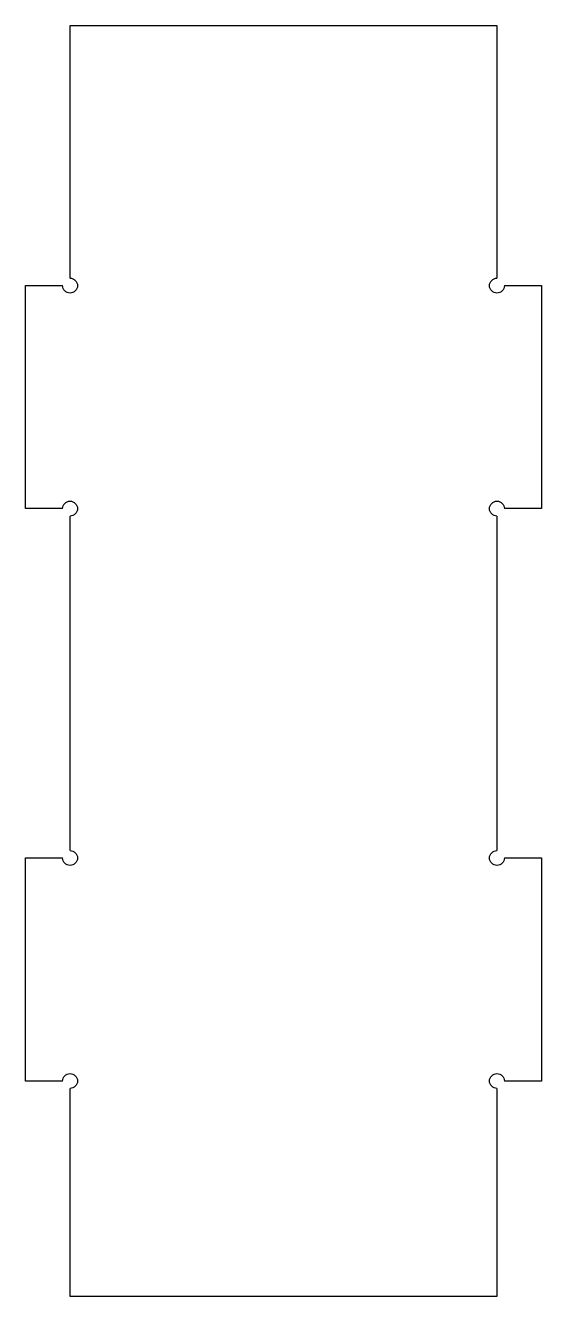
# Model space of a CAD drawing. Header units: millimetres. Extents: x 0 to 69, y 0 to 171.
import ezdxf

# ---------------------------------------------------------------- set-up
doc = ezdxf.new("R2010")
doc.units = ezdxf.units.MM
doc.layers.add('Default', color=7, linetype='Continuous')
doc.layers.add('FASSSCHUTZ_LINKS', color=7, linetype='Continuous')

# ---------------------------------------------------------------- blocks, each defined once
blk = doc.blocks.new('SE')
at = {"layer": 'FASSSCHUTZ_LINKS', "color": 7, "linetype": 'Continuous'}
for p, q in [((37.81, 78.41), (37.81, 73.41)), ((67.81, 78.41), (37.81, 78.41)), ((67.81, 73.41), (67.81, 78.41)), ((114.81, 78.41), (114.81, 73.41)), ((144.81, 78.41), (114.81, 78.41)), ((144.81, 73.41), (144.81, 78.41)), ((8.81, 72.41), (8.81, 15.01)), ((36.81, 72.41), (8.81, 72.41)), ((113.81, 72.41), (68.81, 72.41)), ((179.81, 72.41), (145.81, 72.41)), ((179.81, 15.01), (179.81, 72.41)), ((8.81, 15.01), (36.81, 15.01)), ((37.81, 14.01), (37.81, 9.01)), ((67.81, 9.01), (67.81, 14.01)), ((68.81, 15.01), (113.81, 15.01)), ((114.81, 14.01), (114.81, 9.01)), ((144.81, 9.01), (144.81, 14.01)), ((145.81, 15.01), (179.81, 15.01)), ((37.81, 9.01), (67.81, 9.01)), ((114.81, 9.01), (144.81, 9.01))]:
    blk.add_line(p, q, dxfattribs=at)
for centre, start, end in [((37.81, 72.41), 180, 90), ((67.81, 72.41), 90, 0), ((114.81, 72.41), 180, 90), ((144.81, 72.41), 90, 0), ((37.81, 15.01), 270, 180), ((67.81, 15.01), 0, 270), ((114.81, 15.01), 270, 180), ((144.81, 15.01), 0, 270)]:
    blk.add_arc(centre, 1, start, end, dxfattribs=at)

msp = doc.modelspace()

# ---------------------------------------------------------------- block references
at = {"layer": 'Default', "xscale": -1, "rotation": 270}
msp.add_blockref('SE', (-9.01, -8.81), dxfattribs=at)

doc.saveas('drawing.dxf')
